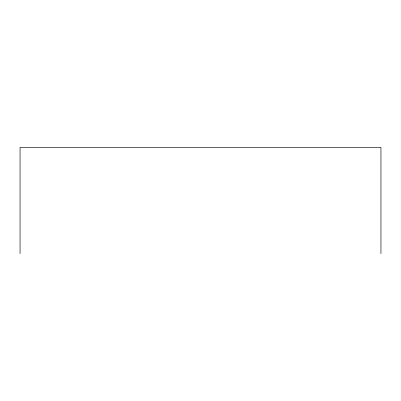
<?xml version="1.0" encoding="UTF-8"?>
<svg xmlns="http://www.w3.org/2000/svg" width="401" height="401" viewBox="0 0 401 401"><rect width="100%" height="100%" fill="white"/><g stroke="black" fill="none" stroke-linecap="round" stroke-linejoin="round"><path stroke-width="0.6" d="M380.95 253.597L380.95 147.403L20.05 147.403L20.05 253.597"/></g></svg>
